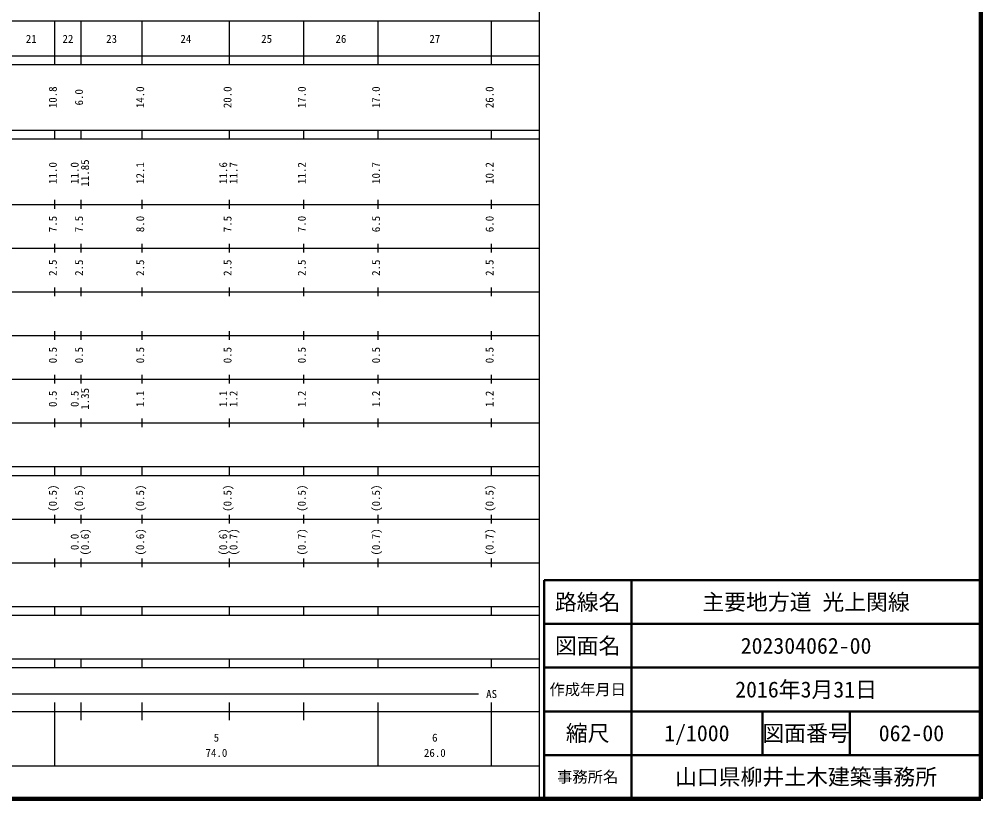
# Model space of a CAD drawing. Units: millimetres on the paper, enlarged 1000 times. Extents: x 40000 to 680000, y 20000 to 380000.
# Drawn here: x 459850 to 680000, y 20000 to 198357 of the extents above; entities that cross this region are included whole.
import ezdxf
from ezdxf.enums import TextEntityAlignment as Align

# ---------------------------------------------------------------- set-up
doc = ezdxf.new("R2010")
doc.units = ezdxf.units.MM
doc.header["$LTSCALE"] = 1000
for name, color, linetype, lineweight in [('M-TTL', 2, 'Continuous', 140), ('M-TTL-BAND', 7, 'Continuous', 25), ('M-TTL-FRAM', 2, 'Continuous', 50), ('M-TTL-LINE', 7, 'Continuous', 50)]:
    doc.layers.add(name, color=color, linetype=linetype, lineweight=lineweight)
doc.layers.add('M-TTL-TXT', color=7, linetype='Continuous')
doc.styles.add('ＭＳ ゴシック', font='')
doc.styles.get('ＭＳ ゴシック').set_extended_font_data('MS Gothic')

msp = doc.modelspace()

# ---------------------------------------------------------------- linework, layer by layer
at = {"layer": 'M-TTL'}
for p, q in [((680000, 20000), (680000, 380000)), ((40000, 20000), (680000, 20000))]:
    msp.add_line(p, q, dxfattribs=at)
at = {"layer": 'M-TTL-BAND'}
for p, q in [((579000, 20000), (579000, 370000)), ((68000, 198000), (579000, 198000)), ((468000, 188000), (468000, 198000)), ((474000, 188000), (474000, 198000)), ((488000, 188000), (488000, 198000)), ((508000, 188000), (508000, 198000)), ((525000, 188000), (525000, 198000)), ((542000, 188000), (542000, 198000)), ((568000, 188000), (568000, 198000)), ((40000, 190000), (579000, 190000)), ((40000, 188000), (579000, 188000)), ((40000, 173000), (579000, 173000)), ((468000, 171000), (468000, 173000)), ((474000, 171000), (474000, 173000)), ((488000, 171000), (488000, 173000)), ((508000, 171000), (508000, 173000)), ((525000, 171000), (525000, 173000)), ((542000, 171000), (542000, 173000)), ((568000, 171000), (568000, 173000)), ((40000, 171000), (579000, 171000)), ((468000, 155000), (468000, 157000)), ((474000, 155000), (474000, 157000)), ((488000, 155000), (488000, 157000)), ((508000, 155000), (508000, 157000)), ((525000, 155000), (525000, 157000)), ((542000, 155000), (542000, 157000)), ((568000, 155000), (568000, 157000)), ((40000, 156000), (579000, 156000)), ((46000, 146000), (579000, 146000)), ((468000, 145000), (468000, 147000)), ((474000, 145000), (474000, 147000)), ((488000, 145000), (488000, 147000)), ((508000, 145000), (508000, 147000)), ((525000, 145000), (525000, 147000)), ((542000, 145000), (542000, 147000)), ((568000, 145000), (568000, 147000)), ((468000, 135000), (468000, 137000)), ((474000, 135000), (474000, 137000)), ((488000, 135000), (488000, 137000)), ((508000, 135000), (508000, 137000)), ((525000, 135000), (525000, 137000)), ((542000, 135000), (542000, 137000)), ((568000, 135000), (568000, 137000)), ((52000, 136000), (579000, 136000)), ((46000, 126000), (579000, 126000)), ((468000, 125000), (468000, 127000)), ((474000, 125000), (474000, 127000)), ((488000, 125000), (488000, 127000)), ((508000, 125000), (508000, 127000)), ((525000, 125000), (525000, 127000)), ((542000, 125000), (542000, 127000)), ((568000, 125000), (568000, 127000)), ((468000, 115000), (468000, 117000)), ((474000, 115000), (474000, 117000)), ((488000, 115000), (488000, 117000)), ((508000, 115000), (508000, 117000)), ((525000, 115000), (525000, 117000)), ((542000, 115000), (542000, 117000)), ((568000, 115000), (568000, 117000)), ((52000, 116000), (579000, 116000)), ((46000, 106000), (579000, 106000)), ((468000, 105000), (468000, 107000)), ((474000, 105000), (474000, 107000)), ((488000, 105000), (488000, 107000)), ((508000, 105000), (508000, 107000)), ((525000, 105000), (525000, 107000)), ((542000, 105000), (542000, 107000)), ((568000, 105000), (568000, 107000)), ((40000, 96000), (579000, 96000)), ((468000, 94000), (468000, 96000)), ((474000, 94000), (474000, 96000)), ((488000, 94000), (488000, 96000)), ((508000, 94000), (508000, 96000)), ((525000, 94000), (525000, 96000)), ((542000, 94000), (542000, 96000)), ((568000, 94000), (568000, 96000)), ((40000, 94000), (579000, 94000)), ((49000, 84000), (579000, 84000)), ((468000, 83000), (468000, 85000)), ((474000, 83000), (474000, 85000)), ((488000, 83000), (488000, 85000)), ((508000, 83000), (508000, 85000)), ((525000, 83000), (525000, 85000)), ((542000, 83000), (542000, 85000)), ((568000, 83000), (568000, 85000)), ((468000, 73000), (468000, 75000)), ((474000, 73000), (474000, 75000)), ((488000, 73000), (488000, 75000)), ((508000, 73000), (508000, 75000)), ((525000, 73000), (525000, 75000)), ((542000, 73000), (542000, 75000)), ((568000, 73000), (568000, 75000)), ((40000, 74000), (579000, 74000)), ((40000, 64000), (579000, 64000)), ((468000, 62000), (468000, 64000)), ((474000, 62000), (474000, 64000)), ((488000, 62000), (488000, 64000)), ((508000, 62000), (508000, 64000)), ((525000, 62000), (525000, 64000)), ((542000, 62000), (542000, 64000)), ((568000, 62000), (568000, 64000)), ((40000, 62000), (579000, 62000)), ((40000, 52000), (579000, 52000)), ((468000, 50000), (468000, 52000)), ((474000, 50000), (474000, 52000)), ((488000, 50000), (488000, 52000)), ((508000, 50000), (508000, 52000)), ((525000, 50000), (525000, 52000)), ((542000, 50000), (542000, 52000)), ((568000, 50000), (568000, 52000)), ((40000, 50000), (579000, 50000)), ((71000, 44000), (565000, 44000)), ((468000, 27500), (468000, 42000)), ((474000, 38000), (474000, 42000)), ((488000, 38000), (488000, 42000)), ((508000, 38000), (508000, 42000)), ((525000, 38000), (525000, 42000)), ((542000, 27500), (542000, 42000)), ((568000, 27500), (568000, 42000)), ((40000, 40000), (579000, 40000)), ((68000, 27500), (579000, 27500))]:
    msp.add_line(p, q, dxfattribs=at)
at = {"layer": 'M-TTL-FRAM'}
for p, q in [((680000, 70000), (580000, 70000)), ((580000, 70000), (580000, 20000))]:
    msp.add_line(p, q, dxfattribs=at)
at = {"layer": 'M-TTL-LINE'}
for p, q in [((600000, 70000), (600000, 20000)), ((680000, 60000), (580000, 60000)), ((680000, 50000), (580000, 50000)), ((680000, 40000), (580000, 40000)), ((630000, 40000), (630000, 30000)), ((650000, 40000), (650000, 30000)), ((680000, 30000), (580000, 30000))]:
    msp.add_line(p, q, dxfattribs=at)

# ---------------------------------------------------------------- texts
at = {"layer": 'M-TTL-BAND', "style": 'ＭＳ ゴシック'}
for s, p in [('21', (462600, 192405)), ('22', (471000, 192405)), ('23', (481000, 192405)), ('24', (498000, 192405)), ('25', (516500, 192405)), ('26', (533500, 192405)), ('27', (555000, 192405)), ('AS', (568000, 42500)), ('5', (505000, 32523)), ('6', (555000, 32523)), ('74.0', (505000, 29033)), ('26.0', (555000, 29033))]:
    msp.add_text(s, height=1833, dxfattribs=at).set_placement(p, align=Align.BOTTOM_CENTER)
for s, p in [('10.8', (469000, 180500)), ('14.0', (489000, 180500)), ('20.0', (509000, 180500)), ('17.0', (526000, 180500)), ('17.0', (543000, 180500)), ('26.0', (569000, 180500)), ('6.0', (475000, 180500)), ('11.0', (469000, 163174)), ('11.0', (474000, 163174)), ('11.85', (476370, 163174)), ('12.1', (489000, 163174)), ('11.6', (508000, 163174)), ('11.7', (510370, 163174)), ('11.2', (526000, 163174)), ('10.7', (543000, 163174)), ('10.2', (569000, 163174)), ('7.5', (469000, 151500)), ('7.5', (475000, 151500)), ('8.0', (489000, 151500)), ('7.5', (509000, 151500)), ('7.0', (526000, 151500)), ('6.5', (543000, 151500)), ('6.0', (569000, 151500)), ('2.5', (469000, 141500)), ('2.5', (475000, 141500)), ('2.5', (489000, 141500)), ('2.5', (509000, 141500)), ('2.5', (526000, 141500)), ('2.5', (543000, 141500)), ('2.5', (569000, 141500)), ('0.5', (469000, 121500)), ('0.5', (475000, 121500)), ('0.5', (489000, 121500)), ('0.5', (509000, 121500)), ('0.5', (526000, 121500)), ('0.5', (543000, 121500)), ('0.5', (569000, 121500)), ('0.5', (469000, 111500)), ('0.5', (474000, 111500)), ('1.35', (476370, 111500)), ('1.1', (489000, 111500)), ('1.1', (508000, 111500)), ('1.2', (510370, 111500)), ('1.2', (526000, 111500)), ('1.2', (543000, 111500)), ('1.2', (569000, 111500)), ('(0.5)', (469000, 88764)), ('(0.5)', (475000, 88764)), ('(0.5)', (489000, 88764)), ('(0.5)', (509000, 88764)), ('(0.5)', (526000, 88764)), ('(0.5)', (543000, 88764)), ('(0.5)', (569000, 88764)), ('(0.6)', (476370, 78764)), ('(0.6)', (489000, 78764)), ('(0.6)', (508000, 78764)), ('(0.7)', (510370, 78764)), ('(0.7)', (526000, 78764)), ('(0.7)', (543000, 78764)), ('(0.7)', (569000, 78764)), ('0.0', (474000, 78764))]:
    msp.add_text(s, height=1833, rotation=90, dxfattribs=at).set_placement(p, align=Align.BOTTOM_CENTER)
at = {"layer": 'M-TTL-TXT', "style": 'ＭＳ ゴシック'}
for s, height, p in [('路線名', 3666, (590000, 65000)), ('路線名', 3666, (590000, 65000)), ('主要地方道 光上関線', 3666, (640000, 65000)), ('図面名', 3666, (590000, 55000)), ('図面名', 3666, (590000, 55000)), ('202304062-00', 3666, (640000, 55000)), ('作成年月日', 2566, (590000, 45000)), ('作成年月日', 2566, (590000, 45000)), ('2016年3月31日', 3666, (640000, 45000)), ('縮尺', 3666, (590000, 35000)), ('縮尺', 3666, (590000, 35000)), ('1/1000', 3666, (615000, 35000)), ('図面番号', 3666, (640000, 35000)), ('図面番号', 3666, (640000, 35000)), ('062-00', 3666, (664125, 35000)), ('事務所名', 2566, (590000, 25000)), ('事務所名', 2566, (590000, 25000)), ('山口県柳井土木建築事務所', 3666, (640000, 25000))]:
    msp.add_text(s, height=height, dxfattribs=at).set_placement(p, align=Align.MIDDLE_CENTER)

doc.saveas('drawing.dxf')
